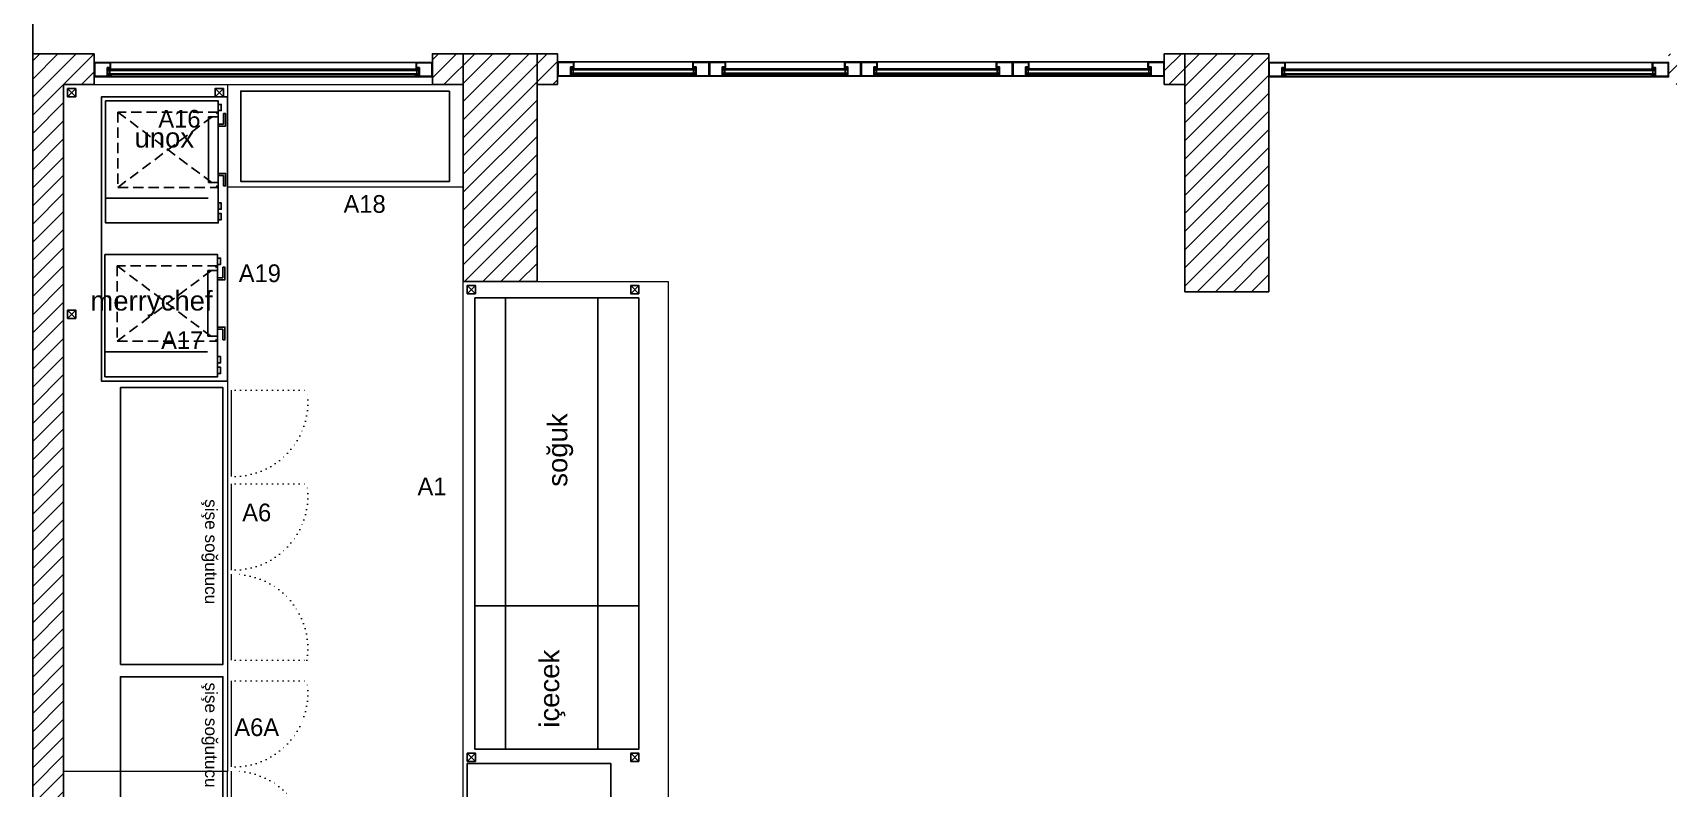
# Model space of a CAD drawing. Header units: centimetres. Extents: x 137431 to 143795, y 30587 to 33236.
# Drawn here: x 137431 to 138229, y 32395 to 32764 of the extents above; entities that cross this region are included whole.
import ezdxf
from ezdxf.enums import TextEntityAlignment as Align

# ---------------------------------------------------------------- set-up
doc = ezdxf.new("R2010")
doc.units = ezdxf.units.CM
doc.header["$LTSCALE"] = 10
doc.header["$MEASUREMENT"] = 0
for name, pattern in [('DASHED', [0.75, 0.5, -0.25]), ('DOT', [0.25, 0, -0.25]), ('HIDDENX2', [0.75, 0.5, -0.25])]:
    doc.linetypes.add(name, pattern=pattern)
for name, color, linetype in [('-DWG_ANA', 7, 'Continuous'), ('141125_RT1$0$xref_4_vitrin_kaplama$0$2DCAM', 4, 'Continuous'), ('141125_RT1$0$xref_4_vitrin_kaplama$0$2DKONST2', 253, 'Continuous'), ('CG TASARIM LOGO', 7, 'Continuous'), ('Kıtc-002 Çizgi', 7, 'Continuous'), ('Kıtc-006 Yazı 001', 1, 'Continuous'), ('Kıtc-040 Detay', 7, 'Continuous'), ('LP-DIMENSION_INT_100', 51, 'Continuous'), ('S2000-002 Çizgi', 7, 'Continuous')]:
    doc.layers.add(name, color=color, linetype=linetype)
for name, color, linetype, lineweight in [('-DWG_DETAY1', 7, 'Continuous', 9), ('-DWG_DETAY4', 7, 'DOT', 18), ('ARK_AHŞAP', 45, 'Continuous', 15)]:
    doc.layers.add(name, color=color, linetype=linetype, lineweight=lineweight)
doc.styles.get("Standard").update_dxf_attribs({"font": 'arial.ttf'})
doc.styles.add('TAKSİM', font='GOTHIC.TTF', dxfattribs={"height": 7})
pattern_1 = [(45, (0, 2631.0174), (-4.41941738, 4.41941738), [])]

# ---------------------------------------------------------------- blocks, each defined once
blk = doc.blocks.new('ADD')
at = {"layer": 'LP-DIMENSION_INT_100'}
h = blk.add_hatch(dxfattribs=at)
h.set_pattern_fill('ANSI31', color=253, scale=50)
h.set_pattern_definition(pattern_1)
h.paths.add_polyline_path([(139970.11, 32753.37), (139940.11, 32753.37), (139940.11, 32193.37), (139955.11, 32193.37), (139955.11, 32738.37), (139970.11, 32738.37)])
h.paths.add_polyline_path([(139973.11, 32112.37), (139940.11, 32112.37), (139940.11, 32193.37), (139973.11, 32193.37)])
h.paths.add_polyline_path([(139940.11, 32112.37), (139955.11, 32112.37), (139955.11, 31876.37), (139940.11, 31876.37)])
h.paths.add_polyline_path([(140016.11, 31876.37), (139940.11, 31876.37), (139940.11, 31851.37), (140016.11, 31851.37)])
h.paths.add_polyline_path([(140016.11, 31866.37), (140198.11, 31866.37), (140198.11, 32061.37), (140550.11, 32061.37), (140550.11, 31846.37), (140535.11, 31846.37), (140535.11, 32046.37), (140213.11, 32046.37), (140213.11, 31851.37), (140016.11, 31851.37)])
h = blk.add_hatch(dxfattribs=at)
h.set_pattern_fill('ANSI31', color=253, scale=50)
h.set_pattern_definition(pattern_1)
h.paths.add_polyline_path([(140186.11, 32642.37), (140150.11, 32642.37), (140150.11, 32753.37), (140186.11, 32753.37)])
h.paths.add_polyline_path([(140135.11, 32738.37), (140150.11, 32738.37), (140150.11, 32753.37), (140135.11, 32753.37)])
h.paths.add_polyline_path([(140196.11, 32738.37), (140186.11, 32738.37), (140186.11, 32753.37), (140196.11, 32753.37)])
h.paths.add_polyline_path([(140543.11, 32637.37), (140502.11, 32637.37), (140502.11, 32753.37), (140543.11, 32753.37)])
h.paths.add_polyline_path([(140492.11, 32738.37), (140502.11, 32738.37), (140502.11, 32753.37), (140492.11, 32753.37)])
h.paths.add_polyline_path([(140738.11, 32738.37), (140831.11, 32738.37), (140831.11, 32753.37), (140738.11, 32753.37)])
h.paths.add_polyline_path([(141025.11, 32705.37), (141150.11, 32705.37), (141150.11, 32753.37), (141025.11, 32753.37)])
h.paths.add_polyline_path([(141135.11, 32705.37), (141150.11, 32705.37), (141150.11, 32626.37), (141135.11, 32626.37)])
h.paths.add_polyline_path([(141135.11, 32432.37), (141150.11, 32432.37), (141150.11, 32342.37), (141135.11, 32342.37)])
h.paths.add_polyline_path([(141135.11, 32149.37), (141150.11, 32149.37), (141150.11, 31979.37), (141135.11, 31979.37)])
h.paths.add_polyline_path([(141019.11, 31936.37), (141150.11, 31936.37), (141150.11, 31979.37), (141019.11, 31979.37)])
h.paths.add_polyline_path([(140826.11, 32342.37), (140858.11, 32342.37), (140858.11, 32265.37), (140826.11, 32265.37)])
at = {"layer": '141125_RT1$0$xref_4_vitrin_kaplama$0$2DCAM'}
for p, q in [((140127.11, 32749.12), (139978.11, 32749.12)), ((140262.11, 32749.37), (140204.11, 32749.37)), ((140278.11, 32749.37), (140336.11, 32749.37)), ((140410.11, 32749.37), (140352.11, 32749.37)), ((140484.11, 32749.37), (140426.11, 32749.37)), ((140730.11, 32749.12), (140551.11, 32749.12)), ((139978.41, 32742.12), (140126.81, 32742.12)), ((140204.41, 32742.37), (140261.81, 32742.37)), ((140335.81, 32742.37), (140278.41, 32742.37)), ((140352.41, 32742.37), (140409.81, 32742.37)), ((140426.41, 32742.37), (140483.81, 32742.37)), ((140551.41, 32742.12), (140729.81, 32742.12))]:
    blk.add_line(p, q, dxfattribs=at)
for points in [[(140128.51, 32745.82), (139976.71, 32745.82)], [(139976.71, 32743.62), (139977.71, 32743.62), (139977.71, 32745.22), (139976.71, 32745.22)], [(139976.71, 32745.22), (140128.51, 32745.22)], [(140128.51, 32745.22), (140127.51, 32745.22), (140127.51, 32743.62), (140128.51, 32743.62)], [(140263.51, 32746.07), (140202.71, 32746.07)], [(140202.71, 32743.87), (140203.71, 32743.87), (140203.71, 32745.47), (140202.71, 32745.47)], [(140202.71, 32745.47), (140263.51, 32745.47)], [(140263.51, 32745.47), (140262.51, 32745.47), (140262.51, 32743.87), (140263.51, 32743.87)], [(140276.71, 32746.07), (140337.51, 32746.07)], [(140276.71, 32745.47), (140277.71, 32745.47), (140277.71, 32743.87), (140276.71, 32743.87)], [(140337.51, 32745.47), (140276.71, 32745.47)], [(140337.51, 32743.87), (140336.51, 32743.87), (140336.51, 32745.47), (140337.51, 32745.47)], [(140411.51, 32746.07), (140350.71, 32746.07)], [(140350.71, 32743.87), (140351.71, 32743.87), (140351.71, 32745.47), (140350.71, 32745.47)], [(140350.71, 32745.47), (140410.51, 32745.47)], [(140411.51, 32745.47), (140410.51, 32745.47), (140410.51, 32743.87), (140411.51, 32743.87)], [(140485.51, 32746.07), (140424.71, 32746.07)], [(140424.71, 32743.87), (140425.71, 32743.87), (140425.71, 32745.47), (140424.71, 32745.47)], [(140424.71, 32745.47), (140485.51, 32745.47)], [(140485.51, 32745.47), (140484.51, 32745.47), (140484.51, 32743.87), (140485.51, 32743.87)], [(140731.51, 32745.82), (140549.71, 32745.82)], [(140549.71, 32743.62), (140550.71, 32743.62), (140550.71, 32745.22), (140549.71, 32745.22)], [(140549.71, 32745.22), (140731.51, 32745.22)], [(140731.51, 32745.22), (140730.51, 32745.22), (140730.51, 32743.62), (140731.51, 32743.62)], [(140128.51, 32743.02), (139976.71, 32743.02), (139976.71, 32743.62), (140128.51, 32743.62)], [(140263.51, 32743.27), (140202.71, 32743.27), (140202.71, 32743.87), (140263.51, 32743.87)], [(140276.71, 32743.27), (140337.51, 32743.27), (140337.51, 32743.87), (140276.71, 32743.87)], [(140411.51, 32743.27), (140350.71, 32743.27), (140350.71, 32743.87), (140410.51, 32743.87)], [(140485.51, 32743.27), (140424.71, 32743.27), (140424.71, 32743.87), (140485.51, 32743.87)], [(140731.51, 32743.02), (140549.71, 32743.02), (140549.71, 32743.62), (140731.51, 32743.62)]]:
    blk.add_lwpolyline(points, dxfattribs=at)
at = {"layer": '141125_RT1$0$xref_4_vitrin_kaplama$0$2DKONST2'}
for points in [[(139976.71, 32742.62), (139976.71, 32746.42), (139978.11, 32746.42), (139978.11, 32749.12), (139971.11, 32749.12), (139971.11, 32749.12), (139970.11, 32749.12), (139970.11, 32742.62), (139970.11, 32742.62), (139970.11, 32742.12), (139978.41, 32742.12), (139978.41, 32742.62)], [(139976.46, 32742.37), (139976.46, 32746.67), (139977.86, 32746.67), (139977.86, 32748.87), (139971.36, 32748.87), (139971.36, 32748.87), (139970.36, 32748.87), (139970.36, 32742.37)], [(140134.11, 32742.12), (140135.11, 32742.12), (140135.11, 32748.62), (140135.11, 32748.62), (140135.11, 32749.12), (140127.11, 32749.12), (140127.11, 32746.42), (140128.51, 32746.42), (140128.51, 32742.62), (140126.81, 32742.62), (140126.81, 32742.12), (140134.11, 32742.12)], [(140133.86, 32742.37), (140134.86, 32742.37), (140134.86, 32748.87), (140127.36, 32748.87), (140127.36, 32746.67), (140128.76, 32746.67), (140128.76, 32742.37), (140133.86, 32742.37)], [(140202.71, 32742.87), (140202.71, 32746.67), (140204.11, 32746.67), (140204.11, 32749.37), (140197.11, 32749.37), (140197.11, 32749.37), (140196.11, 32749.37), (140196.11, 32742.87), (140196.11, 32742.87), (140196.11, 32742.37), (140204.41, 32742.37), (140204.41, 32742.87)], [(140202.46, 32742.62), (140202.46, 32746.92), (140203.86, 32746.92), (140203.86, 32749.12), (140197.36, 32749.12), (140197.36, 32749.12), (140196.36, 32749.12), (140196.36, 32742.62)], [(140269.11, 32742.37), (140270.11, 32742.37), (140270.11, 32748.87), (140270.11, 32748.87), (140270.11, 32749.37), (140262.11, 32749.37), (140262.11, 32746.67), (140263.51, 32746.67), (140263.51, 32742.87), (140261.81, 32742.87), (140261.81, 32742.37), (140269.11, 32742.37)], [(140268.86, 32742.62), (140269.86, 32742.62), (140269.86, 32749.12), (140262.36, 32749.12), (140262.36, 32746.92), (140263.76, 32746.92), (140263.76, 32742.62), (140268.86, 32742.62)], [(140271.11, 32742.37), (140270.11, 32742.37), (140270.11, 32748.87), (140270.11, 32748.87), (140270.11, 32749.37), (140278.11, 32749.37), (140278.11, 32746.67), (140276.71, 32746.67), (140276.71, 32742.87), (140278.41, 32742.87), (140278.41, 32742.37), (140271.11, 32742.37)], [(140271.36, 32742.62), (140270.36, 32742.62), (140270.36, 32749.12), (140277.86, 32749.12), (140277.86, 32746.92), (140276.46, 32746.92), (140276.46, 32742.62), (140271.36, 32742.62)], [(140337.51, 32742.87), (140337.51, 32746.67), (140336.11, 32746.67), (140336.11, 32749.37), (140343.11, 32749.37), (140343.11, 32749.37), (140344.11, 32749.37), (140344.11, 32742.87), (140344.11, 32742.87), (140344.11, 32742.37), (140335.81, 32742.37), (140335.81, 32742.87)], [(140337.76, 32742.62), (140337.76, 32746.92), (140336.36, 32746.92), (140336.36, 32749.12), (140342.86, 32749.12), (140342.86, 32749.12), (140343.86, 32749.12), (140343.86, 32742.62)], [(140350.71, 32742.87), (140350.71, 32746.67), (140352.11, 32746.67), (140352.11, 32749.37), (140345.11, 32749.37), (140345.11, 32749.37), (140344.11, 32749.37), (140344.11, 32742.87), (140344.11, 32742.87), (140344.11, 32742.37), (140352.41, 32742.37), (140352.41, 32742.87)], [(140350.46, 32742.62), (140350.46, 32746.92), (140351.86, 32746.92), (140351.86, 32749.12), (140345.36, 32749.12), (140345.36, 32749.12), (140344.36, 32749.12), (140344.36, 32742.62)], [(140417.11, 32742.37), (140418.11, 32742.37), (140418.11, 32748.87), (140418.11, 32748.87), (140418.11, 32749.37), (140410.11, 32749.37), (140410.11, 32746.67), (140411.51, 32746.67), (140411.51, 32742.87), (140409.81, 32742.87), (140409.81, 32742.37), (140417.11, 32742.37)], [(140416.86, 32742.62), (140417.86, 32742.62), (140417.86, 32749.12), (140410.36, 32749.12), (140410.36, 32746.92), (140411.76, 32746.92), (140411.76, 32742.62), (140416.86, 32742.62)], [(140424.71, 32742.87), (140424.71, 32746.67), (140426.11, 32746.67), (140426.11, 32749.37), (140419.11, 32749.37), (140419.11, 32749.37), (140418.11, 32749.37), (140418.11, 32742.87), (140418.11, 32742.87), (140418.11, 32742.37), (140426.41, 32742.37), (140426.41, 32742.87)], [(140424.46, 32742.62), (140424.46, 32746.92), (140425.86, 32746.92), (140425.86, 32749.12), (140419.36, 32749.12), (140419.36, 32749.12), (140418.36, 32749.12), (140418.36, 32742.62)], [(140491.11, 32742.37), (140492.11, 32742.37), (140492.11, 32748.87), (140492.11, 32748.87), (140492.11, 32749.37), (140484.11, 32749.37), (140484.11, 32746.67), (140485.51, 32746.67), (140485.51, 32742.87), (140483.81, 32742.87), (140483.81, 32742.37), (140491.11, 32742.37)], [(140490.86, 32742.62), (140491.86, 32742.62), (140491.86, 32749.12), (140484.36, 32749.12), (140484.36, 32746.92), (140485.76, 32746.92), (140485.76, 32742.62), (140490.86, 32742.62)], [(140549.71, 32742.62), (140549.71, 32746.42), (140551.11, 32746.42), (140551.11, 32749.12), (140544.11, 32749.12), (140544.11, 32749.12), (140543.11, 32749.12), (140543.11, 32742.62), (140543.11, 32742.62), (140543.11, 32742.12), (140551.41, 32742.12), (140551.41, 32742.62)], [(140549.46, 32742.37), (140549.46, 32746.67), (140550.86, 32746.67), (140550.86, 32748.87), (140544.36, 32748.87), (140544.36, 32748.87), (140543.36, 32748.87), (140543.36, 32742.37)], [(140737.11, 32742.12), (140738.11, 32742.12), (140738.11, 32748.62), (140738.11, 32748.62), (140738.11, 32749.12), (140730.11, 32749.12), (140730.11, 32746.42), (140731.51, 32746.42), (140731.51, 32742.62), (140729.81, 32742.62), (140729.81, 32742.12), (140737.11, 32742.12)], [(140736.86, 32742.37), (140737.86, 32742.37), (140737.86, 32748.87), (140730.36, 32748.87), (140730.36, 32746.67), (140731.76, 32746.67), (140731.76, 32742.37), (140736.86, 32742.37)]]:
    blk.add_lwpolyline(points, close=True, dxfattribs=at)
at = {"layer": 'LP-DIMENSION_INT_100', "color": 2}
blk.add_lwpolyline([(139940.11, 32753.37), (139940.11, 33236.37), (141408.11, 33236.37), (141408.11, 31667.41)], dxfattribs=at)
for points in [[(139970.11, 32753.37), (139940.11, 32753.37), (139940.11, 32193.37), (139955.11, 32193.37), (139955.11, 32738.37), (139970.11, 32738.37), (139970.11, 32753.37)], [(140135.11, 32738.37), (140150.11, 32738.37), (140150.11, 32753.37), (140135.11, 32753.37)], [(140186.11, 32642.37), (140150.11, 32642.37), (140150.11, 32753.37), (140186.11, 32753.37)], [(140196.11, 32738.37), (140186.11, 32738.37), (140186.11, 32753.37), (140196.11, 32753.37)], [(140492.11, 32738.37), (140502.11, 32738.37), (140502.11, 32753.37), (140492.11, 32753.37)], [(140543.11, 32637.37), (140502.11, 32637.37), (140502.11, 32753.37), (140543.11, 32753.37)]]:
    blk.add_lwpolyline(points, close=True, dxfattribs=at)
blk = doc.blocks.new('A$C37970E4B')
at = {"layer": 'Kıtc-002 Çizgi', "linetype": 'HIDDENX2', "ltscale": 10}
blk.add_line((47.35, 58.54), (47.35, 3.54), dxfattribs=at)
at = {"layer": 'Kıtc-002 Çizgi', "linetype": 'DASHED'}
for p, q in [((5.44, 52.59), (42.17, 3.54)), ((42.17, 52.59), (5.44, 3.54))]:
    blk.add_line(p, q, dxfattribs=at)
at = {"layer": 'Kıtc-002 Çizgi'}
for points in [[(0, 58.54), (59.5, 58.54), (59.5, 3.54), (0, 3.54)], [(1.67, 3.54), (4.73, 3.54), (4.73, 2.12), (1.67, 2.12)], [(49.71, 3.53), (52.78, 3.53), (52.78, 2.12), (49.71, 2.12)], [(54.9, 3.53), (57.96, 3.53), (57.96, 2.12), (54.9, 2.12)]]:
    blk.add_lwpolyline(points, close=True, dxfattribs=at)
at = {"layer": 'Kıtc-002 Çizgi', "linetype": 'DASHED'}
blk.add_lwpolyline([(5.44, 52.59), (42.17, 52.59), (42.17, 3.54), (5.44, 3.54)], close=True, dxfattribs=at)
at = {"layer": 'Kıtc-002 Çizgi', "linetype": 'HIDDENX2', "ltscale": 10}
blk.add_lwpolyline([(7.79, 8.25), (39.81, 8.25), (39.81, 3.54), (7.79, 3.54)], close=True, dxfattribs=at)
at = {"layer": 'Kıtc-002 Çizgi'}
for points in [[(11.27, 0), (6.14, 0), (6.15, 1), (11.27, 1)], [(11.27, 1), (11.27, 3.53), (12.27, 3.53), (12.27, 0), (11.27, 0)], [(36.33, 1), (36.33, 3.53), (35.33, 3.53), (35.33, 0), (36.33, 0)], [(36.33, 0), (41.46, 0), (41.45, 1), (36.33, 1)]]:
    blk.add_lwpolyline(points, dxfattribs=at)
blk = doc.blocks.new('A$C14D17327')
at = {"layer": 'Kıtc-002 Çizgi', "color": 1, "elevation": 0}
blk.add_lwpolyline([(0, 4), (4, 4), (4, 0), (0, 0)], close=True, dxfattribs=at)
for points in [[(0, 4), (4, 0)], [(0, 0), (4, 4)]]:
    blk.add_lwpolyline(points, dxfattribs=at)
blk = doc.blocks.new('A$C6C415FB2')
at = {"layer": '-DWG_ANA', "color": 0, "elevation": 0}
blk.add_lwpolyline([(91.46, 164.16), (41.46, 164.16), (41.46, 29.16), (91.46, 29.16)], close=True, dxfattribs=at)
at = {"layer": '-DWG_DETAY1', "color": 0}
for p, q in [((37.46, 120.16), (37.46, 162.16)), ((37.46, 76.16), (37.46, 118.16)), ((37.46, 30.52), (37.46, 72.52))]:
    blk.add_line(p, q, dxfattribs=at)
at = {"layer": '-DWG_DETAY4', "color": 0, "elevation": 0}
for points in [[(35.46, 162.16), (0.46, 162.16, 0.454885), (35.46, 120.19, 0.414214)], [(35.46, 76.16), (0.46, 76.16, -0.454885), (35.46, 118.13, -0.414214)], [(35.46, 30.52), (0.46, 30.52, -0.454885), (35.46, 72.49, -0.414214)]]:
    blk.add_lwpolyline(points, format="xyb", dxfattribs=at)
blk = doc.blocks.new('A$C376323F7')
at = {"layer": '-DWG_ANA', "color": 0}
blk.add_lwpolyline([(91.46, 118.52), (41.46, 118.52), (41.46, 28.52), (91.46, 28.52)], close=True, dxfattribs=at)
at = {"layer": '-DWG_DETAY1', "color": 0}
for p, q in [((37.46, 74.52), (37.46, 116.52)), ((37.46, 30.52), (37.46, 72.52))]:
    blk.add_line(p, q, dxfattribs=at)
at = {"layer": '-DWG_DETAY4', "color": 0}
for points in [[(35.46, 116.52), (0.46, 116.52, 0.454885), (35.46, 74.55, 0.414214)], [(35.46, 30.52), (0.46, 30.52, -0.454885), (35.46, 72.49, -0.414214)]]:
    blk.add_lwpolyline(points, format="xyb", dxfattribs=at)

msp = doc.modelspace()

# ---------------------------------------------------------------- linework, layer by layer
msp.add_line((137706.86, 32634.37), (137706.86, 32414.37))
msp.add_lwpolyline([(137634.44, 32735.16), (137532.64, 32735.16), (137532.64, 32691.17), (137634.44, 32691.17)], close=True)
at = {"layer": 'ARK_AHŞAP'}
for points in [[(137446.16, 32738.37), (137526.16, 32738.37), (137526.16, 32403.37), (137446.16, 32403.37)], [(137526.16, 32403.37), (137446.16, 32403.37), (137446.16, 32061.37), (137493.16, 32061.37), (137493.16, 32061.37), (137526.16, 32061.37)]]:
    msp.add_lwpolyline(points, close=True, dxfattribs=at)
for points in [[(137446.16, 32738.37), (137641.16, 32738.37), (137641.16, 32688.37), (137526.16, 32688.37)], [(137641.16, 32136.37), (137641.16, 32560.49), (137641.16, 32560.49), (137641.16, 32642.37), (137741.16, 32642.37), (137741.16, 32201.37)]]:
    msp.add_lwpolyline(points, dxfattribs=at)
at = {"layer": 'CG TASARIM LOGO'}
for p, q in [((137726.86, 32634.37), (137646.86, 32634.37)), ((137726.86, 32484.23), (137646.86, 32484.23))]:
    msp.add_line(p, q, dxfattribs=at)
at = {"layer": 'S2000-002 Çizgi'}
for points in [[(137526.16, 32732.37), (137526.16, 32593.67), (137464.73, 32593.67), (137464.73, 32732.37)], [(137713.16, 32287.37), (137713.16, 32407.37), (137643.16, 32407.37), (137643.16, 32287.37)]]:
    msp.add_lwpolyline(points, close=True, dxfattribs=at)
for points in [[(137726.86, 32564.37), (137726.86, 32634.37), (137646.86, 32634.37)], [(137726.86, 32564.37), (137726.86, 32634.37), (137646.86, 32634.37)], [(137646.86, 32634.37), (137646.86, 32493.37)], [(137726.86, 32493.37), (137726.86, 32493.37), (137726.86, 32634.37), (137646.86, 32634.37)], [(137726.86, 32493.37), (137726.86, 32634.37), (137646.86, 32634.37)], [(137661.86, 32634.37), (137661.86, 32493.37)], [(137726.86, 32493.37), (137726.86, 32493.37), (137726.86, 32414.37), (137646.86, 32414.37), (137646.86, 32493.37)], [(137646.86, 32493.37), (137646.86, 32493.37), (137646.86, 32414.37), (137661.86, 32414.37), (137661.86, 32493.37)]]:
    msp.add_lwpolyline(points, dxfattribs=at)

# ---------------------------------------------------------------- block references
at = {"rotation": 180}
for name, p in [('A$C6C415FB2', (137565.41, 32619.81)), ('A$C376323F7', (137565.41, 32478.17))]:
    msp.add_blockref(name, p, dxfattribs=at)
at = {"layer": 'Kıtc-002 Çizgi', "xscale": -1, "rotation": 90}
for p in [(137525.24, 32730.37, 0), (137524.91, 32655.42, 0)]:
    msp.add_blockref('A$C37970E4B', p, dxfattribs=at)
at = {"layer": 'Kıtc-040 Detay', "rotation": 180}
for p in [(137452.16, 32736.37, 0), (137524.16, 32736.37, 0), (137647.16, 32640.37, 0), (137726.86, 32640.37, 0), (137452.16, 32628.37, 0), (137647.16, 32412.37, 0), (137726.86, 32412.37, 0)]:
    msp.add_blockref('A$C14D17327', p, dxfattribs=at)
at = {"layer": 'LP-DIMENSION_INT_100', "color": 2}
msp.add_blockref('ADD', (-2508.95, 0), dxfattribs=at)

# ---------------------------------------------------------------- texts
at = {"style": 'TAKSİM'}
for s, p in [('A16', (137502.72, 32717.38, 0)), ('A18', (137593.07, 32675.83, 0)), ('A19', (137541.95, 32642.03, 0)), ('A17', (137504.08, 32609.41, 0)), ('A1', (137625.93, 32538.1, 0)), ('A6', (137540.44, 32525.41, 0)), ('A6A', (137540.44, 32420.7, 0))]:
    msp.add_text(s, height=8.64, dxfattribs=at).set_placement(p, align=Align.CENTER)
at = {"layer": 'Kıtc-006 Yazı 001'}
for s, p in [('unox', (137480.79, 32707.66, 0)), ('merrychef', (137459.29, 32628.17, 0))]:
    msp.add_text(s, height=9.6, dxfattribs=at).set_placement(p)
for s, height, rotation, p in [('soğuk', 9.6, 90, (137691.93, 32542.26)), ('şişe soğutucu', 6, 270, (137515.22, 32536.22)), ('içecek', 9.6, 90, (137688, 32424.78)), ('şişe soğutucu', 6, 270, (137515.22, 32446.83))]:
    msp.add_text(s, height=height, rotation=rotation, dxfattribs=at).set_placement(p)

doc.saveas('drawing.dxf')
